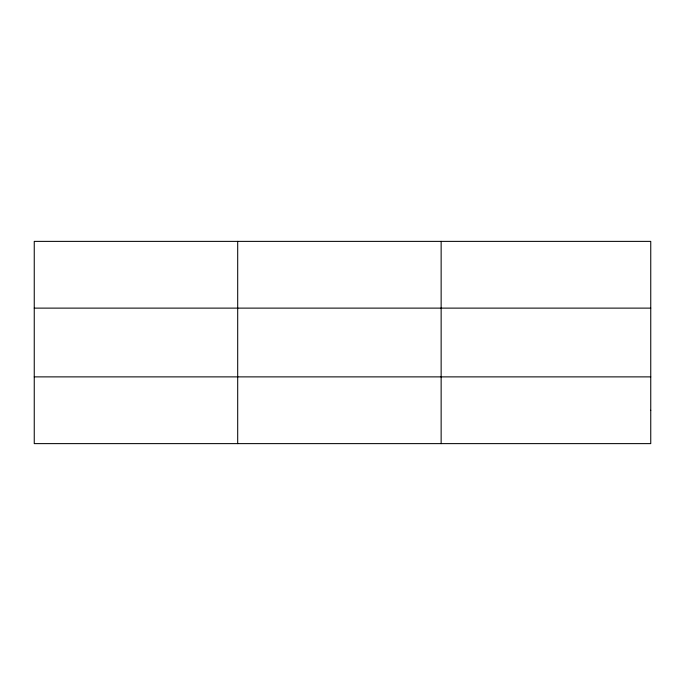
<?xml version="1.0" encoding="UTF-8"?>
<svg xmlns="http://www.w3.org/2000/svg" width="685" height="685" viewBox="0 0 685 685"><rect width="100%" height="100%" fill="white"/><g stroke="black" fill="none" stroke-linecap="round" stroke-linejoin="round"><path stroke-width="1.03" d="M34.25 308.122L650.75 308.122M34.25 376.878L650.75 376.878M441.14 241.377L441.14 443.623M237.695 241.377L237.695 443.623M650.75 410.255L650.75 443.623L34.25 443.623L34.25 241.377L650.75 241.377L650.75 410.255"/></g></svg>
